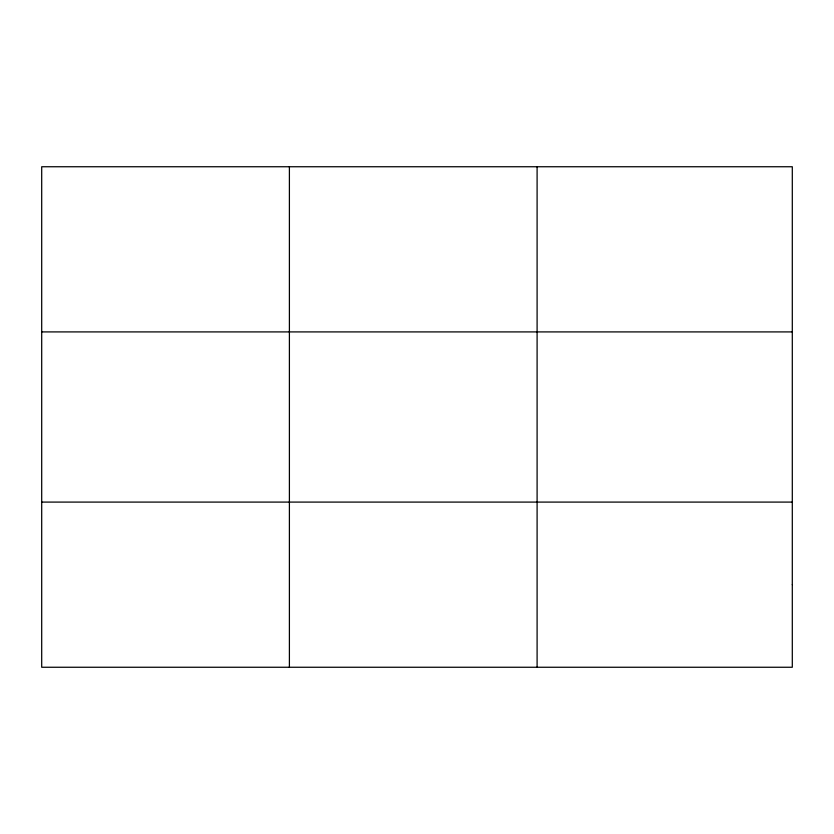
<?xml version="1.0" encoding="UTF-8"?>
<svg xmlns="http://www.w3.org/2000/svg" width="834" height="834" viewBox="0 0 834 834"><rect width="100%" height="100%" fill="white"/><g stroke="black" fill="none" stroke-linecap="round" stroke-linejoin="round"><path stroke-width="1.25" d="M289.398 166.748L289.398 667.252M537.096 166.748L537.096 667.252M41.7 331.911L792.3 331.911M41.7 502.089L792.3 502.089M792.3 584.665L792.3 667.252L41.7 667.252L41.7 166.748L792.3 166.748L792.3 584.665"/></g></svg>
